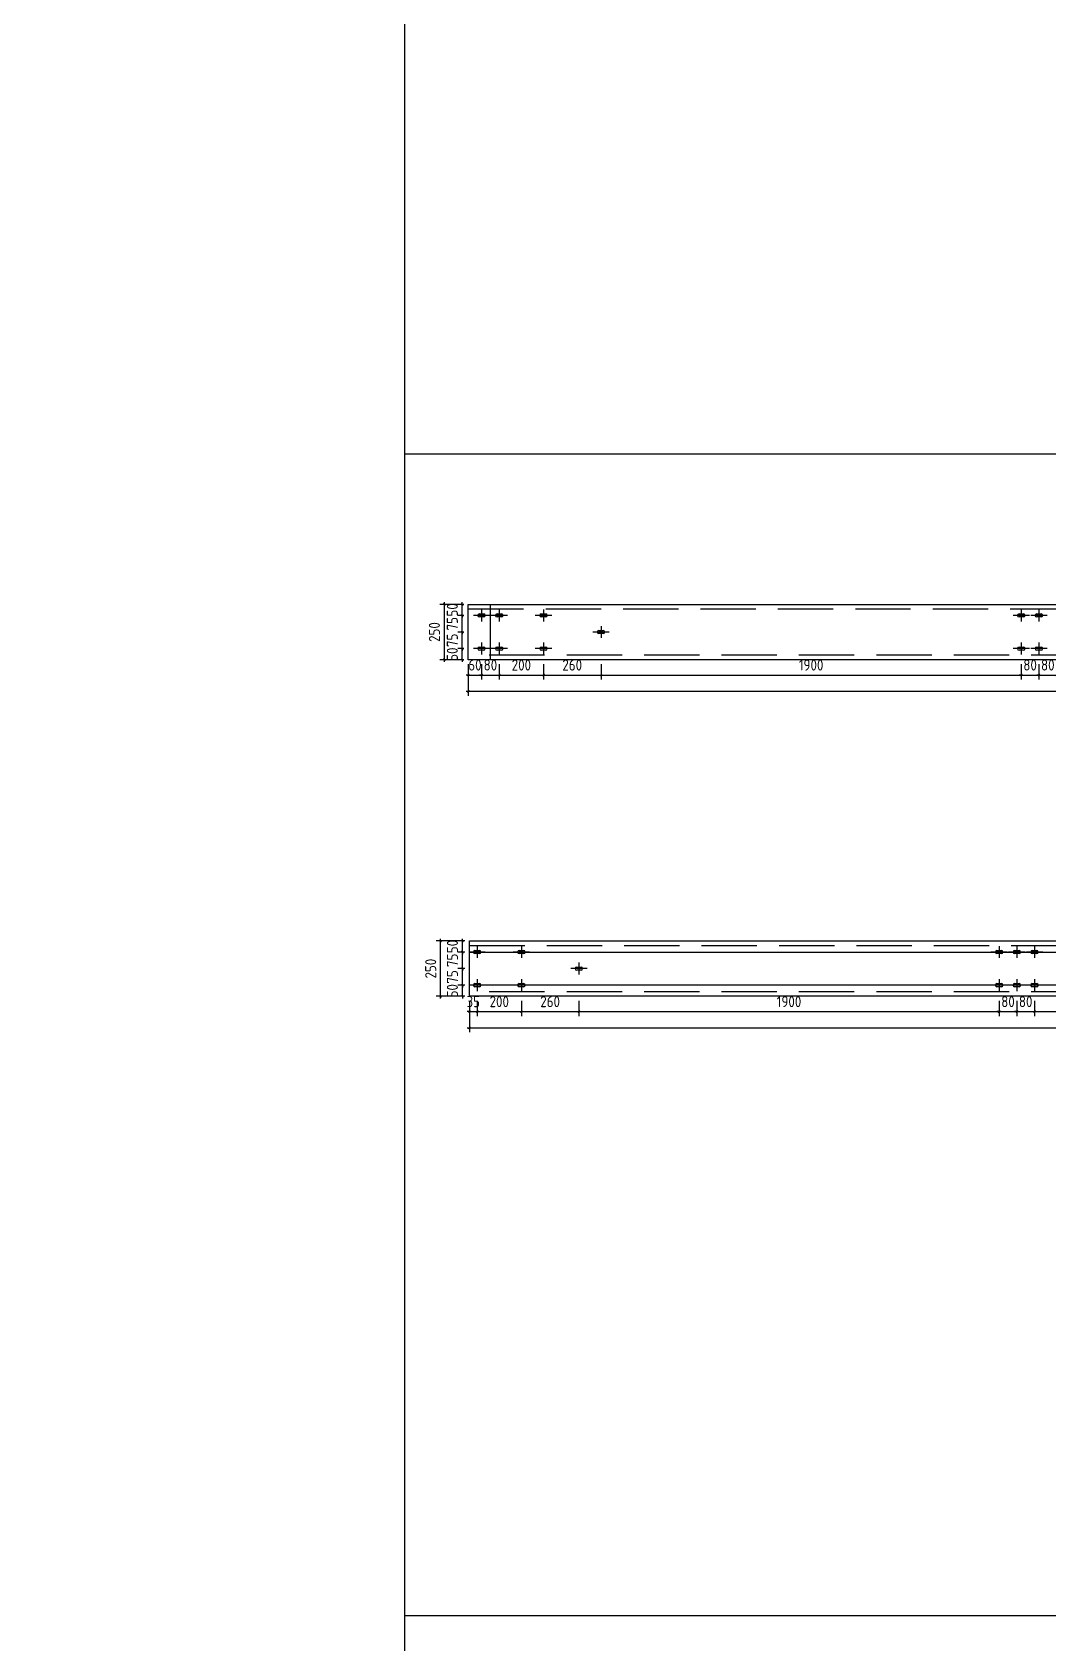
# Model space of a CAD drawing. Extents: x 102162 to 621267, y -39398 to 328893.
# Drawn here: x 374566 to 379157, y 91226 to 98508 of the extents above; entities that cross this region are included whole.
import ezdxf

# ---------------------------------------------------------------- set-up
doc = ezdxf.new("R2010")
doc.units = 0
doc.header["$LTSCALE"] = 1000
doc.header["$MEASUREMENT"] = 0
doc.linetypes.add('DASH', pattern=[0.35, 0.25, -0.1])
doc.styles.get("Standard").update_dxf_attribs({"font": 'gbenor.shx', "bigfont": 'gbcbig.shx'})
doc.dimstyles.get("Standard").update_dxf_attribs({"dimscale": 100, "dimtxt": 3.5, "dimasz": 1, "dimexe": 2.5, "dimexo": 3, "dimgap": 1.5, "dimtad": 1, "dimdec": 0, "dimzin": 0, "dimdsep": 46, "dimtxsty": 'Standard', "dimblk": 'ARCHTICK', "dimcen": 0.09, "dimadec": 0, "dimazin": 0, "dimtfac": 1, "dimtdec": 0, "dimtix": 1, "dimtmove": 2, "dimatfit": 3, "dimfxl": 1, "dimtolj": 1, "dimtzin": 0, "dimarcsym": 0})

# ---------------------------------------------------------------- blocks, each defined once
blk = doc.blocks.new('_ArchTick')
at = {"color": 0, "linetype": 'ByBlock', "const_width": 0.4}
blk.add_lwpolyline([(-0.5, -0.5), (0.5, 0.5)], dxfattribs=at)
blk = doc.blocks.new('*D9506')
at = {"color": 0, "lineweight": -2}
for p, q in [((376537.4, 95650.9), (376537.4, 95581.6)), ((376597.4, 95650.9), (376597.4, 95581.6)), ((376537.4, 95601.6), (376527.4, 95601.6)), ((376537.4, 95601.6), (376597.4, 95601.6)), ((376597.4, 95601.6), (376607.4, 95601.6))]:
    blk.add_line(p, q, dxfattribs=at)
at = {"layer": 'Defpoints', "color": 0}
for p in [(376537.4, 95670.9), (376597.4, 95670.9), (376597.4, 95601.6)]:
    blk.add_point(p, dxfattribs=at)
at = {"color": 0, "lineweight": -2, "xscale": 10, "yscale": 10, "zscale": 10}
blk.add_blockref('_ArchTick', (376537.4, 95601.6), dxfattribs=at)
at = {"color": 0, "lineweight": -2, "xscale": 10, "yscale": 10, "zscale": 10, "rotation": 180}
blk.add_blockref('_ArchTick', (376597.4, 95601.6), dxfattribs=at)
at = {"color": 0, "insert": (376567.4, 95646.6), "char_height": 50, "attachment_point": 5}
blk.add_mtext('\\A1;60', dxfattribs=at)
blk = doc.blocks.new('*D9369')
at = {"color": 0, "lineweight": -2}
for p, q in [((376597.4, 95650.9), (376597.4, 95581.6)), ((376677.4, 95650.9), (376677.4, 95581.6)), ((376597.4, 95601.6), (376587.4, 95601.6)), ((376597.4, 95601.6), (376677.4, 95601.6)), ((376677.4, 95601.6), (376687.4, 95601.6))]:
    blk.add_line(p, q, dxfattribs=at)
at = {"layer": 'Defpoints', "color": 0}
for p in [(376597.4, 95670.9), (376677.4, 95670.9), (376677.4, 95601.6)]:
    blk.add_point(p, dxfattribs=at)
at = {"color": 0, "lineweight": -2, "xscale": 10, "yscale": 10, "zscale": 10}
blk.add_blockref('_ArchTick', (376597.4, 95601.6), dxfattribs=at)
at = {"color": 0, "lineweight": -2, "xscale": 10, "yscale": 10, "zscale": 10, "rotation": 180}
blk.add_blockref('_ArchTick', (376677.4, 95601.6), dxfattribs=at)
at = {"color": 0, "insert": (376637.4, 95646.6), "char_height": 50, "attachment_point": 5}
blk.add_mtext('\\A1;80', dxfattribs=at)
blk = doc.blocks.new('*D9370')
at = {"color": 0, "lineweight": -2}
for p, q in [((376677.4, 95650.9), (376677.4, 95581.6)), ((376877.4, 95650.9), (376877.4, 95581.6)), ((376667.4, 95601.6), (376887.4, 95601.6))]:
    blk.add_line(p, q, dxfattribs=at)
at = {"layer": 'Defpoints', "color": 0}
for p in [(376677.4, 95670.9), (376877.4, 95670.9), (376877.4, 95601.6)]:
    blk.add_point(p, dxfattribs=at)
at = {"color": 0, "lineweight": -2, "xscale": 10, "yscale": 10, "zscale": 10, "rotation": 180}
blk.add_blockref('_ArchTick', (376677.4, 95601.6), dxfattribs=at)
at = {"color": 0, "lineweight": -2, "xscale": 10, "yscale": 10, "zscale": 10}
blk.add_blockref('_ArchTick', (376877.4, 95601.6), dxfattribs=at)
at = {"color": 0, "insert": (376777.4, 95646.6), "char_height": 50, "attachment_point": 5}
blk.add_mtext('\\A1;200', dxfattribs=at)
blk = doc.blocks.new('*D9371')
at = {"color": 0, "lineweight": -2}
for p, q in [((377137.4, 95650.9), (377137.4, 95581.6)), ((379037.4, 95650.9), (379037.4, 95581.6)), ((377127.4, 95601.6), (379047.4, 95601.6))]:
    blk.add_line(p, q, dxfattribs=at)
at = {"layer": 'Defpoints', "color": 0}
for p in [(377137.4, 95670.9), (379037.4, 95670.9), (379037.4, 95601.6)]:
    blk.add_point(p, dxfattribs=at)
at = {"color": 0, "lineweight": -2, "xscale": 10, "yscale": 10, "zscale": 10, "rotation": 180}
blk.add_blockref('_ArchTick', (377137.4, 95601.6), dxfattribs=at)
at = {"color": 0, "lineweight": -2, "xscale": 10, "yscale": 10, "zscale": 10}
blk.add_blockref('_ArchTick', (379037.4, 95601.6), dxfattribs=at)
at = {"color": 0, "insert": (378087.4, 95646.6), "char_height": 50, "attachment_point": 5}
blk.add_mtext('\\A1;1900', dxfattribs=at)
blk = doc.blocks.new('*D9372')
at = {"color": 0, "lineweight": -2}
for p, q in [((379037.4, 95650.9), (379037.4, 95581.6)), ((379117.4, 95650.9), (379117.4, 95581.6)), ((379037.4, 95601.6), (379027.4, 95601.6)), ((379037.4, 95601.6), (379117.4, 95601.6)), ((379117.4, 95601.6), (379127.4, 95601.6))]:
    blk.add_line(p, q, dxfattribs=at)
at = {"layer": 'Defpoints', "color": 0}
for p in [(379037.4, 95670.9), (379117.4, 95670.9), (379117.4, 95601.6)]:
    blk.add_point(p, dxfattribs=at)
at = {"color": 0, "lineweight": -2, "xscale": 10, "yscale": 10, "zscale": 10}
blk.add_blockref('_ArchTick', (379037.4, 95601.6), dxfattribs=at)
at = {"color": 0, "lineweight": -2, "xscale": 10, "yscale": 10, "zscale": 10, "rotation": 180}
blk.add_blockref('_ArchTick', (379117.4, 95601.6), dxfattribs=at)
at = {"color": 0, "insert": (379077.4, 95646.6), "char_height": 50, "attachment_point": 5}
blk.add_mtext('\\A1;80', dxfattribs=at)
blk = doc.blocks.new('*D9373')
at = {"color": 0, "lineweight": -2}
for p, q in [((379117.4, 95650.9), (379117.4, 95581.6)), ((379197.4, 95650.9), (379197.4, 95581.6)), ((379117.4, 95601.6), (379107.4, 95601.6)), ((379117.4, 95601.6), (379197.4, 95601.6)), ((379197.4, 95601.6), (379207.4, 95601.6))]:
    blk.add_line(p, q, dxfattribs=at)
at = {"layer": 'Defpoints', "color": 0}
for p in [(379117.4, 95670.9), (379197.4, 95670.9), (379197.4, 95601.6)]:
    blk.add_point(p, dxfattribs=at)
at = {"color": 0, "lineweight": -2, "xscale": 10, "yscale": 10, "zscale": 10}
blk.add_blockref('_ArchTick', (379117.4, 95601.6), dxfattribs=at)
at = {"color": 0, "lineweight": -2, "xscale": 10, "yscale": 10, "zscale": 10, "rotation": 180}
blk.add_blockref('_ArchTick', (379197.4, 95601.6), dxfattribs=at)
at = {"color": 0, "insert": (379157.4, 95646.6), "char_height": 50, "attachment_point": 5}
blk.add_mtext('\\A1;80', dxfattribs=at)
blk = doc.blocks.new('*D9379')
at = {"color": 0, "lineweight": -2}
for p, q in [((376517.4, 95720.9), (376490.2, 95720.9)), ((376510.2, 95720.9), (376510.2, 95730.9)), ((376510.2, 95670.9), (376510.2, 95720.9)), ((376517.4, 95670.9), (376490.2, 95670.9)), ((376510.2, 95670.9), (376510.2, 95660.9))]:
    blk.add_line(p, q, dxfattribs=at)
at = {"layer": 'Defpoints', "color": 0}
for p in [(376510.2, 95720.9), (376537.4, 95720.9), (376537.4, 95670.9)]:
    blk.add_point(p, dxfattribs=at)
at = {"color": 0, "lineweight": -2, "xscale": 10, "yscale": 10, "zscale": 10}
for p, rotation in [((376510.2, 95720.9), 270), ((376510.2, 95670.9), 90)]:
    blk.add_blockref('_ArchTick', p, dxfattribs=dict(at, rotation=rotation))
at = {"color": 0, "insert": (376465.2, 95695.9), "char_height": 50, "attachment_point": 5, "rotation": 90}
blk.add_mtext('\\A1;50', dxfattribs=at)
blk = doc.blocks.new('*D9508')
at = {"color": 0, "lineweight": -2}
for p, q in [((376517.4, 95795.9), (376490.2, 95795.9)), ((376510.2, 95795.9), (376510.2, 95805.9)), ((376510.2, 95720.9), (376510.2, 95795.9)), ((376517.4, 95720.9), (376490.2, 95720.9)), ((376510.2, 95720.9), (376510.2, 95710.9))]:
    blk.add_line(p, q, dxfattribs=at)
at = {"layer": 'Defpoints', "color": 0}
for p in [(376510.2, 95795.9), (376537.4, 95795.9), (376537.4, 95720.9)]:
    blk.add_point(p, dxfattribs=at)
at = {"color": 0, "lineweight": -2, "xscale": 10, "yscale": 10, "zscale": 10}
for p, rotation in [((376510.2, 95795.9), 270), ((376510.2, 95720.9), 90)]:
    blk.add_blockref('_ArchTick', p, dxfattribs=dict(at, rotation=rotation))
at = {"color": 0, "insert": (376465.2, 95758.4), "char_height": 50, "attachment_point": 5, "rotation": 90}
blk.add_mtext('\\A1;75', dxfattribs=at)
blk = doc.blocks.new('*D9509')
at = {"color": 0, "lineweight": -2}
for p, q in [((376517.4, 95870.9), (376490.2, 95870.9)), ((376510.2, 95870.9), (376510.2, 95880.9)), ((376510.2, 95795.9), (376510.2, 95870.9)), ((376517.4, 95795.9), (376490.2, 95795.9)), ((376510.2, 95795.9), (376510.2, 95785.9))]:
    blk.add_line(p, q, dxfattribs=at)
at = {"layer": 'Defpoints', "color": 0}
for p in [(376510.2, 95870.9), (376537.4, 95870.9), (376537.4, 95795.9)]:
    blk.add_point(p, dxfattribs=at)
at = {"color": 0, "lineweight": -2, "xscale": 10, "yscale": 10, "zscale": 10}
for p, rotation in [((376510.2, 95870.9), 270), ((376510.2, 95795.9), 90)]:
    blk.add_blockref('_ArchTick', p, dxfattribs=dict(at, rotation=rotation))
at = {"color": 0, "insert": (376465.2, 95833.4), "char_height": 50, "attachment_point": 5, "rotation": 90}
blk.add_mtext('\\A1;75', dxfattribs=at)
blk = doc.blocks.new('*D9510')
at = {"color": 0, "lineweight": -2}
for p, q in [((376517.4, 95920.9), (376490.2, 95920.9)), ((376510.2, 95920.9), (376510.2, 95930.9)), ((376510.2, 95870.9), (376510.2, 95920.9)), ((376517.4, 95870.9), (376490.2, 95870.9)), ((376510.2, 95870.9), (376510.2, 95860.9))]:
    blk.add_line(p, q, dxfattribs=at)
at = {"layer": 'Defpoints', "color": 0}
for p in [(376510.2, 95920.9), (376537.4, 95920.9), (376537.4, 95870.9)]:
    blk.add_point(p, dxfattribs=at)
at = {"color": 0, "lineweight": -2, "xscale": 10, "yscale": 10, "zscale": 10}
for p, rotation in [((376510.2, 95920.9), 270), ((376510.2, 95870.9), 90)]:
    blk.add_blockref('_ArchTick', p, dxfattribs=dict(at, rotation=rotation))
at = {"color": 0, "insert": (376465.2, 95895.9), "char_height": 50, "attachment_point": 5, "rotation": 90}
blk.add_mtext('\\A1;50', dxfattribs=at)
blk = doc.blocks.new('*D9511')
at = {"color": 0, "lineweight": -2}
for p, q in [((376517.4, 95920.9), (376409.2, 95920.9)), ((376429.2, 95660.9), (376429.2, 95930.9)), ((376517.4, 95670.9), (376409.2, 95670.9))]:
    blk.add_line(p, q, dxfattribs=at)
at = {"layer": 'Defpoints', "color": 0}
for p in [(376429.2, 95920.9), (376537.4, 95920.9), (376537.4, 95670.9)]:
    blk.add_point(p, dxfattribs=at)
at = {"color": 0, "lineweight": -2, "xscale": 10, "yscale": 10, "zscale": 10}
for p, rotation in [((376429.2, 95920.9), 90), ((376429.2, 95670.9), 270)]:
    blk.add_blockref('_ArchTick', p, dxfattribs=dict(at, rotation=rotation))
at = {"color": 0, "insert": (376384.2, 95795.9), "char_height": 50, "attachment_point": 5, "rotation": 90}
blk.add_mtext('\\A1;250', dxfattribs=at)
blk = doc.blocks.new('*D9512')
at = {"color": 0, "lineweight": -2}
for p, q in [((376537.4, 95650.9), (376537.4, 95508.1)), ((383532.4, 95650.9), (383532.4, 95508.1)), ((376527.4, 95528.1), (383542.4, 95528.1))]:
    blk.add_line(p, q, dxfattribs=at)
at = {"layer": 'Defpoints', "color": 0}
for p in [(376537.4, 95670.9), (383532.4, 95670.9), (383532.4, 95528.1)]:
    blk.add_point(p, dxfattribs=at)
at = {"color": 0, "lineweight": -2, "xscale": 10, "yscale": 10, "zscale": 10, "rotation": 180}
blk.add_blockref('_ArchTick', (376537.4, 95528.1), dxfattribs=at)
at = {"color": 0, "lineweight": -2, "xscale": 10, "yscale": 10, "zscale": 10}
blk.add_blockref('_ArchTick', (383532.4, 95528.1), dxfattribs=at)
at = {"color": 0, "insert": (380034.9, 95573.1), "char_height": 50, "attachment_point": 5}
blk.add_mtext('\\A1;6995', dxfattribs=at)
blk = doc.blocks.new('*D9380')
at = {"color": 0, "lineweight": -2}
for p, q in [((376877.4, 95650.9), (376877.4, 95581.6)), ((377137.4, 95650.9), (377137.4, 95581.6)), ((376867.4, 95601.6), (377147.4, 95601.6))]:
    blk.add_line(p, q, dxfattribs=at)
at = {"layer": 'Defpoints', "color": 0}
for p in [(376877.4, 95670.9), (377137.4, 95670.9), (377137.4, 95601.6)]:
    blk.add_point(p, dxfattribs=at)
at = {"color": 0, "lineweight": -2, "xscale": 10, "yscale": 10, "zscale": 10, "rotation": 180}
blk.add_blockref('_ArchTick', (376877.4, 95601.6), dxfattribs=at)
at = {"color": 0, "lineweight": -2, "xscale": 10, "yscale": 10, "zscale": 10}
blk.add_blockref('_ArchTick', (377137.4, 95601.6), dxfattribs=at)
at = {"color": 0, "insert": (377007.4, 95646.6), "char_height": 50, "attachment_point": 5}
blk.add_mtext('\\A1;260', dxfattribs=at)
blk = doc.blocks.new('*D9382')
at = {"color": 0, "lineweight": -2}
for p, q in [((376567.4, 94079.9), (376787.4, 94079.9)), ((376577.4, 94129.2), (376577.4, 94059.9)), ((376777.4, 94129.2), (376777.4, 94059.9))]:
    blk.add_line(p, q, dxfattribs=at)
at = {"layer": 'Defpoints', "color": 0}
for p in [(376577.4, 94149.2), (376777.4, 94149.2), (376777.4, 94079.9)]:
    blk.add_point(p, dxfattribs=at)
at = {"color": 0, "lineweight": -2, "xscale": 10, "yscale": 10, "zscale": 10, "rotation": 180}
blk.add_blockref('_ArchTick', (376577.4, 94079.9), dxfattribs=at)
at = {"color": 0, "lineweight": -2, "xscale": 10, "yscale": 10, "zscale": 10}
blk.add_blockref('_ArchTick', (376777.4, 94079.9), dxfattribs=at)
at = {"color": 0, "insert": (376677.4, 94124.9), "char_height": 50, "attachment_point": 5}
blk.add_mtext('\\A1;200', dxfattribs=at)
blk = doc.blocks.new('*D9383')
at = {"color": 0, "lineweight": -2}
for p, q in [((377027.4, 94079.9), (378947.4, 94079.9)), ((377037.4, 94129.2), (377037.4, 94059.9)), ((378937.4, 94129.2), (378937.4, 94059.9))]:
    blk.add_line(p, q, dxfattribs=at)
at = {"layer": 'Defpoints', "color": 0}
for p in [(377037.4, 94149.2), (378937.4, 94149.2), (378937.4, 94079.9)]:
    blk.add_point(p, dxfattribs=at)
at = {"color": 0, "lineweight": -2, "xscale": 10, "yscale": 10, "zscale": 10, "rotation": 180}
blk.add_blockref('_ArchTick', (377037.4, 94079.9), dxfattribs=at)
at = {"color": 0, "lineweight": -2, "xscale": 10, "yscale": 10, "zscale": 10}
blk.add_blockref('_ArchTick', (378937.4, 94079.9), dxfattribs=at)
at = {"color": 0, "insert": (377987.4, 94124.9), "char_height": 50, "attachment_point": 5}
blk.add_mtext('\\A1;1900', dxfattribs=at)
blk = doc.blocks.new('*D9384')
at = {"color": 0, "lineweight": -2}
for p, q in [((378937.4, 94079.9), (378927.4, 94079.9)), ((378937.4, 94129.2), (378937.4, 94059.9)), ((378937.4, 94079.9), (379017.4, 94079.9)), ((379017.4, 94129.2), (379017.4, 94059.9)), ((379017.4, 94079.9), (379027.4, 94079.9))]:
    blk.add_line(p, q, dxfattribs=at)
at = {"layer": 'Defpoints', "color": 0}
for p in [(378937.4, 94149.2), (379017.4, 94149.2), (379017.4, 94079.9)]:
    blk.add_point(p, dxfattribs=at)
at = {"color": 0, "lineweight": -2, "xscale": 10, "yscale": 10, "zscale": 10}
blk.add_blockref('_ArchTick', (378937.4, 94079.9), dxfattribs=at)
at = {"color": 0, "lineweight": -2, "xscale": 10, "yscale": 10, "zscale": 10, "rotation": 180}
blk.add_blockref('_ArchTick', (379017.4, 94079.9), dxfattribs=at)
at = {"color": 0, "insert": (378977.4, 94124.9), "char_height": 50, "attachment_point": 5}
blk.add_mtext('\\A1;80', dxfattribs=at)
blk = doc.blocks.new('*D9385')
at = {"color": 0, "lineweight": -2}
for p, q in [((379017.4, 94079.9), (379007.4, 94079.9)), ((379017.4, 94129.2), (379017.4, 94059.9)), ((379017.4, 94079.9), (379097.4, 94079.9)), ((379097.4, 94129.2), (379097.4, 94059.9)), ((379097.4, 94079.9), (379107.4, 94079.9))]:
    blk.add_line(p, q, dxfattribs=at)
at = {"layer": 'Defpoints', "color": 0}
for p in [(379017.4, 94149.2), (379097.4, 94149.2), (379097.4, 94079.9)]:
    blk.add_point(p, dxfattribs=at)
at = {"color": 0, "lineweight": -2, "xscale": 10, "yscale": 10, "zscale": 10}
blk.add_blockref('_ArchTick', (379017.4, 94079.9), dxfattribs=at)
at = {"color": 0, "lineweight": -2, "xscale": 10, "yscale": 10, "zscale": 10, "rotation": 180}
blk.add_blockref('_ArchTick', (379097.4, 94079.9), dxfattribs=at)
at = {"color": 0, "insert": (379057.4, 94124.9), "char_height": 50, "attachment_point": 5}
blk.add_mtext('\\A1;80', dxfattribs=at)
blk = doc.blocks.new('*D9386')
at = {"color": 0, "lineweight": -2}
for p, q in [((379087.4, 94079.9), (380987.4, 94079.9)), ((379097.4, 94129.2), (379097.4, 94059.9)), ((380977.4, 94129.2), (380977.4, 94059.9))]:
    blk.add_line(p, q, dxfattribs=at)
at = {"layer": 'Defpoints', "color": 0}
for p in [(379097.4, 94149.2), (380977.4, 94149.2), (380977.4, 94079.9)]:
    blk.add_point(p, dxfattribs=at)
at = {"color": 0, "lineweight": -2, "xscale": 10, "yscale": 10, "zscale": 10, "rotation": 180}
blk.add_blockref('_ArchTick', (379097.4, 94079.9), dxfattribs=at)
at = {"color": 0, "lineweight": -2, "xscale": 10, "yscale": 10, "zscale": 10}
blk.add_blockref('_ArchTick', (380977.4, 94079.9), dxfattribs=at)
at = {"color": 0, "insert": (380037.4, 94124.9), "char_height": 50, "attachment_point": 5}
blk.add_mtext('\\A1;1880', dxfattribs=at)
blk = doc.blocks.new('*D9514')
at = {"color": 0, "lineweight": -2}
for p, q in [((376542.4, 94129.2), (376542.4, 93986.3)), ((383532.4, 94129.2), (383532.4, 93986.3)), ((376532.4, 94006.3), (383542.4, 94006.3))]:
    blk.add_line(p, q, dxfattribs=at)
at = {"layer": 'Defpoints', "color": 0}
for p in [(376542.4, 94149.2), (383532.4, 94149.2), (383532.4, 94006.3)]:
    blk.add_point(p, dxfattribs=at)
at = {"color": 0, "lineweight": -2, "xscale": 10, "yscale": 10, "zscale": 10, "rotation": 180}
blk.add_blockref('_ArchTick', (376542.4, 94006.3), dxfattribs=at)
at = {"color": 0, "lineweight": -2, "xscale": 10, "yscale": 10, "zscale": 10}
blk.add_blockref('_ArchTick', (383532.4, 94006.3), dxfattribs=at)
at = {"color": 0, "insert": (380037.4, 94051.3), "char_height": 50, "attachment_point": 5}
blk.add_mtext('\\A1;6990', dxfattribs=at)
blk = doc.blocks.new('*D9391')
at = {"color": 0, "lineweight": -2}
for p, q in [((376767.4, 94079.9), (377047.4, 94079.9)), ((376777.4, 94129.2), (376777.4, 94059.9)), ((377037.4, 94129.2), (377037.4, 94059.9))]:
    blk.add_line(p, q, dxfattribs=at)
at = {"layer": 'Defpoints', "color": 0}
for p in [(376777.4, 94149.2), (377037.4, 94149.2), (377037.4, 94079.9)]:
    blk.add_point(p, dxfattribs=at)
at = {"color": 0, "lineweight": -2, "xscale": 10, "yscale": 10, "zscale": 10, "rotation": 180}
blk.add_blockref('_ArchTick', (376777.4, 94079.9), dxfattribs=at)
at = {"color": 0, "lineweight": -2, "xscale": 10, "yscale": 10, "zscale": 10}
blk.add_blockref('_ArchTick', (377037.4, 94079.9), dxfattribs=at)
at = {"color": 0, "insert": (376907.4, 94124.9), "char_height": 50, "attachment_point": 5}
blk.add_mtext('\\A1;260', dxfattribs=at)
blk = doc.blocks.new('*D9393')
at = {"color": 0, "lineweight": -2}
for p, q in [((376542.4, 94079.9), (376532.4, 94079.9)), ((376542.4, 94129.2), (376542.4, 94059.9)), ((376542.4, 94079.9), (376577.4, 94079.9)), ((376577.4, 94129.2), (376577.4, 94059.9)), ((376577.4, 94079.9), (376587.4, 94079.9))]:
    blk.add_line(p, q, dxfattribs=at)
at = {"layer": 'Defpoints', "color": 0}
for p in [(376542.4, 94149.2), (376577.4, 94149.2), (376577.4, 94079.9)]:
    blk.add_point(p, dxfattribs=at)
at = {"color": 0, "lineweight": -2, "xscale": 10, "yscale": 10, "zscale": 10}
blk.add_blockref('_ArchTick', (376542.4, 94079.9), dxfattribs=at)
at = {"color": 0, "lineweight": -2, "xscale": 10, "yscale": 10, "zscale": 10, "rotation": 180}
blk.add_blockref('_ArchTick', (376577.4, 94079.9), dxfattribs=at)
at = {"color": 0, "insert": (376559.9, 94124.9), "char_height": 50, "attachment_point": 5}
blk.add_mtext('\\A1;35', dxfattribs=at)
blk = doc.blocks.new('*D9515')
at = {"color": 0, "lineweight": -2}
for p, q in [((376522.4, 94199.2), (376490.6, 94199.2)), ((376522.4, 94149.2), (376490.6, 94149.2)), ((376510.6, 94199.2), (376510.6, 94209.2)), ((376510.6, 94149.2), (376510.6, 94199.2)), ((376510.6, 94149.2), (376510.6, 94139.2))]:
    blk.add_line(p, q, dxfattribs=at)
at = {"layer": 'Defpoints', "color": 0}
for p in [(376510.6, 94199.2), (376542.4, 94199.2), (376542.4, 94149.2)]:
    blk.add_point(p, dxfattribs=at)
at = {"color": 0, "lineweight": -2, "xscale": 10, "yscale": 10, "zscale": 10}
for p, rotation in [((376510.6, 94199.2), 270), ((376510.6, 94149.2), 90)]:
    blk.add_blockref('_ArchTick', p, dxfattribs=dict(at, rotation=rotation))
at = {"color": 0, "insert": (376465.6, 94174.2), "char_height": 50, "attachment_point": 5, "rotation": 90}
blk.add_mtext('\\A1;50', dxfattribs=at)
blk = doc.blocks.new('*D9516')
at = {"color": 0, "lineweight": -2}
for p, q in [((376522.4, 94274.2), (376490.6, 94274.2)), ((376510.6, 94274.2), (376510.6, 94284.2)), ((376510.6, 94199.2), (376510.6, 94274.2)), ((376522.4, 94199.2), (376490.6, 94199.2)), ((376510.6, 94199.2), (376510.6, 94189.2))]:
    blk.add_line(p, q, dxfattribs=at)
at = {"layer": 'Defpoints', "color": 0}
for p in [(376510.6, 94274.2), (376542.4, 94274.2), (376542.4, 94199.2)]:
    blk.add_point(p, dxfattribs=at)
at = {"color": 0, "lineweight": -2, "xscale": 10, "yscale": 10, "zscale": 10}
for p, rotation in [((376510.6, 94274.2), 270), ((376510.6, 94199.2), 90)]:
    blk.add_blockref('_ArchTick', p, dxfattribs=dict(at, rotation=rotation))
at = {"color": 0, "insert": (376465.6, 94236.7), "char_height": 50, "attachment_point": 5, "rotation": 90}
blk.add_mtext('\\A1;75', dxfattribs=at)
blk = doc.blocks.new('*D9517')
at = {"color": 0, "lineweight": -2}
for p, q in [((376522.4, 94349.2), (376490.6, 94349.2)), ((376510.6, 94349.2), (376510.6, 94359.2)), ((376510.6, 94274.2), (376510.6, 94349.2)), ((376522.4, 94274.2), (376490.6, 94274.2)), ((376510.6, 94274.2), (376510.6, 94264.2))]:
    blk.add_line(p, q, dxfattribs=at)
at = {"layer": 'Defpoints', "color": 0}
for p in [(376510.6, 94349.2), (376542.4, 94349.2), (376542.4, 94274.2)]:
    blk.add_point(p, dxfattribs=at)
at = {"color": 0, "lineweight": -2, "xscale": 10, "yscale": 10, "zscale": 10}
for p, rotation in [((376510.6, 94349.2), 270), ((376510.6, 94274.2), 90)]:
    blk.add_blockref('_ArchTick', p, dxfattribs=dict(at, rotation=rotation))
at = {"color": 0, "insert": (376465.6, 94311.7), "char_height": 50, "attachment_point": 5, "rotation": 90}
blk.add_mtext('\\A1;75', dxfattribs=at)
blk = doc.blocks.new('*D9518')
at = {"color": 0, "lineweight": -2}
for p, q in [((376522.4, 94399.2), (376490.6, 94399.2)), ((376510.6, 94399.2), (376510.6, 94409.2)), ((376510.6, 94349.2), (376510.6, 94399.2)), ((376522.4, 94349.2), (376490.6, 94349.2)), ((376510.6, 94349.2), (376510.6, 94339.2))]:
    blk.add_line(p, q, dxfattribs=at)
at = {"layer": 'Defpoints', "color": 0}
for p in [(376510.6, 94399.2), (376542.4, 94399.2), (376542.4, 94349.2)]:
    blk.add_point(p, dxfattribs=at)
at = {"color": 0, "lineweight": -2, "xscale": 10, "yscale": 10, "zscale": 10}
for p, rotation in [((376510.6, 94399.2), 270), ((376510.6, 94349.2), 90)]:
    blk.add_blockref('_ArchTick', p, dxfattribs=dict(at, rotation=rotation))
at = {"color": 0, "insert": (376465.6, 94374.2), "char_height": 50, "attachment_point": 5, "rotation": 90}
blk.add_mtext('\\A1;50', dxfattribs=at)
blk = doc.blocks.new('*D9519')
at = {"color": 0, "lineweight": -2}
for p, q in [((376522.4, 94399.2), (376392.3, 94399.2)), ((376412.3, 94139.2), (376412.3, 94409.2)), ((376522.4, 94149.2), (376392.3, 94149.2))]:
    blk.add_line(p, q, dxfattribs=at)
at = {"layer": 'Defpoints', "color": 0}
for p in [(376412.3, 94399.2), (376542.4, 94399.2), (376542.4, 94149.2)]:
    blk.add_point(p, dxfattribs=at)
at = {"color": 0, "lineweight": -2, "xscale": 10, "yscale": 10, "zscale": 10}
for p, rotation in [((376412.3, 94399.2), 90), ((376412.3, 94149.2), 270)]:
    blk.add_blockref('_ArchTick', p, dxfattribs=dict(at, rotation=rotation))
at = {"color": 0, "insert": (376367.3, 94274.2), "char_height": 50, "attachment_point": 5, "rotation": 90}
blk.add_mtext('\\A1;250', dxfattribs=at)

msp = doc.modelspace()

# ---------------------------------------------------------------- linework, layer by layer
for p, q in [((376537.4, 95920.9), (383532.4, 95920.9)), ((376537.4, 95670.9), (376537.4, 95920.9)), ((376597.4, 95897.9), (376597.4, 95843.9)), ((376677.4, 95897.9), (376677.4, 95843.9)), ((376877.4, 95897.9), (376877.4, 95843.9)), ((379037.4, 95897.9), (379037.4, 95843.9)), ((379117.4, 95897.9), (379117.4, 95843.9)), ((376634.4, 95870.9), (376560.4, 95870.9)), ((376587.4, 95877.9), (376607.4, 95877.9)), ((376607.4, 95863.9), (376587.4, 95863.9)), ((376597.4, 95870.9), (376597.4, 95877.9)), ((376714.4, 95870.9), (376640.4, 95870.9)), ((376667.4, 95877.9), (376687.4, 95877.9)), ((376677.4, 95870.9), (376667.4, 95870.9)), ((376687.4, 95863.9), (376667.4, 95863.9)), ((376914.4, 95870.9), (376840.4, 95870.9)), ((376867.4, 95877.9), (376887.4, 95877.9)), ((376877.4, 95870.9), (376867.4, 95870.9)), ((376887.4, 95863.9), (376867.4, 95863.9)), ((377137.4, 95822.9), (377137.4, 95768.9)), ((379074.4, 95870.9), (379000.4, 95870.9)), ((379027.4, 95877.9), (379047.4, 95877.9)), ((379037.4, 95870.9), (379027.4, 95870.9)), ((379047.4, 95863.9), (379027.4, 95863.9)), ((379154.4, 95870.9), (379080.4, 95870.9)), ((379107.4, 95877.9), (379127.4, 95877.9)), ((379117.4, 95870.9), (379107.4, 95870.9)), ((379127.4, 95863.9), (379107.4, 95863.9)), ((376597.4, 95747.9), (376597.4, 95693.9)), ((376677.4, 95747.9), (376677.4, 95693.9)), ((376877.4, 95747.9), (376877.4, 95693.9)), ((377174.4, 95795.9), (377100.4, 95795.9)), ((377127.4, 95802.9), (377147.4, 95802.9)), ((377137.4, 95795.9), (377127.4, 95795.9)), ((377147.4, 95788.9), (377127.4, 95788.9)), ((379037.4, 95747.9), (379037.4, 95693.9)), ((379117.4, 95747.9), (379117.4, 95693.9)), ((376634.4, 95720.9), (376560.4, 95720.9)), ((376587.4, 95727.9), (376607.4, 95727.9)), ((376597.4, 95720.9), (376587.4, 95720.9)), ((376607.4, 95713.9), (376587.4, 95713.9)), ((376714.4, 95720.9), (376640.4, 95720.9)), ((376667.4, 95727.9), (376687.4, 95727.9)), ((376677.4, 95720.9), (376667.4, 95720.9)), ((376687.4, 95713.9), (376667.4, 95713.9)), ((376914.4, 95720.9), (376840.4, 95720.9)), ((376867.4, 95727.9), (376887.4, 95727.9)), ((376877.4, 95720.9), (376867.4, 95720.9)), ((376887.4, 95713.9), (376867.4, 95713.9)), ((379074.4, 95720.9), (379000.4, 95720.9)), ((379027.4, 95727.9), (379047.4, 95727.9)), ((379037.4, 95720.9), (379027.4, 95720.9)), ((379047.4, 95713.9), (379027.4, 95713.9)), ((379154.4, 95720.9), (379080.4, 95720.9)), ((379107.4, 95727.9), (379127.4, 95727.9)), ((379117.4, 95720.9), (379107.4, 95720.9)), ((379127.4, 95713.9), (379107.4, 95713.9)), ((383532.4, 95670.9), (376537.4, 95670.9)), ((376542.4, 94399.2), (383532.4, 94399.2)), ((376542.4, 94149.2), (376542.4, 94399.2)), ((376577.4, 94376.2), (376577.4, 94322.2)), ((376777.4, 94376.2), (376777.4, 94322.2)), ((378937.4, 94376.2), (378937.4, 94322.2)), ((379017.4, 94376.2), (379017.4, 94322.2)), ((379097.4, 94376.2), (379097.4, 94322.2)), ((376614.4, 94349.2), (376540.4, 94349.2)), ((376542.4, 94349.2), (383532.4, 94349.2)), ((376567.4, 94356.2), (376587.4, 94356.2)), ((376577.4, 94349.2), (376567.4, 94349.2)), ((376587.4, 94342.2), (376567.4, 94342.2)), ((376814.4, 94349.2), (376740.4, 94349.2)), ((376767.4, 94356.2), (376787.4, 94356.2)), ((376777.4, 94349.2), (376767.4, 94349.2)), ((376787.4, 94342.2), (376767.4, 94342.2)), ((377037.4, 94301.2), (377037.4, 94247.2)), ((378974.4, 94349.2), (378900.4, 94349.2)), ((378927.4, 94356.2), (378947.4, 94356.2)), ((378937.4, 94349.2), (378927.4, 94349.2)), ((378947.4, 94342.2), (378927.4, 94342.2)), ((379054.4, 94349.2), (378980.4, 94349.2)), ((379007.4, 94356.2), (379027.4, 94356.2)), ((379017.4, 94349.2), (379007.4, 94349.2)), ((379027.4, 94342.2), (379007.4, 94342.2)), ((379134.4, 94349.2), (379060.4, 94349.2)), ((379087.4, 94356.2), (379107.4, 94356.2)), ((379097.4, 94349.2), (379087.4, 94349.2)), ((379107.4, 94342.2), (379087.4, 94342.2)), ((376577.4, 94226.2), (376577.4, 94172.2)), ((376777.4, 94226.2), (376777.4, 94172.2)), ((377074.4, 94274.2), (377000.4, 94274.2)), ((377027.4, 94281.2), (377047.4, 94281.2)), ((377037.4, 94274.2), (377027.4, 94274.2)), ((377047.4, 94267.2), (377027.4, 94267.2)), ((378937.4, 94226.2), (378937.4, 94172.2)), ((379017.4, 94226.2), (379017.4, 94172.2)), ((379097.4, 94226.2), (379097.4, 94172.2)), ((376614.4, 94199.2), (376540.4, 94199.2)), ((383532.4, 94199.2), (376542.4, 94199.2)), ((383532.4, 94149.2), (376542.4, 94149.2)), ((376567.4, 94206.2), (376587.4, 94206.2)), ((376577.4, 94199.2), (376567.4, 94199.2)), ((376587.4, 94192.2), (376567.4, 94192.2)), ((376814.4, 94199.2), (376740.4, 94199.2)), ((376767.4, 94206.2), (376787.4, 94206.2)), ((376777.4, 94199.2), (376767.4, 94199.2)), ((376787.4, 94192.2), (376767.4, 94192.2)), ((378974.4, 94199.2), (378900.4, 94199.2)), ((378927.4, 94206.2), (378947.4, 94206.2)), ((378937.4, 94199.2), (378927.4, 94199.2)), ((378947.4, 94192.2), (378927.4, 94192.2)), ((379054.4, 94199.2), (378980.4, 94199.2)), ((379007.4, 94206.2), (379027.4, 94206.2)), ((379017.4, 94199.2), (379007.4, 94199.2)), ((379027.4, 94192.2), (379007.4, 94192.2)), ((379134.4, 94199.2), (379060.4, 94199.2)), ((379087.4, 94206.2), (379107.4, 94206.2)), ((379097.4, 94199.2), (379087.4, 94199.2)), ((379107.4, 94192.2), (379087.4, 94192.2))]:
    msp.add_line(p, q)
at = {"linetype": 'DASH'}
for p, q in [((376537.4, 95900.9), (383532.4, 95900.9)), ((383532.4, 95690.9), (376537.4, 95690.9)), ((376542.4, 94379.2), (383532.4, 94379.2)), ((383532.4, 94169.2), (376542.4, 94169.2))]:
    msp.add_line(p, q, dxfattribs=at)
at = {"color": 1}
msp.add_line((376637.4, 95670.9), (376637.4, 95920.9), dxfattribs=at)
for points in [[(369461.7, 107601.7), (376248.4, 107601.7), (376248.4, 86171.9), (369461.7, 86171.9)], [(383673.4, 96599.7), (376248.4, 96599.7), (376248.4, 91349.7), (383673.4, 91349.7)]]:
    msp.add_lwpolyline(points, close=True)
for centre, start, end in [((376587.4, 95870.9), 90, 270), ((376607.4, 95870.9), 270, 90), ((376667.4, 95870.9), 90, 270), ((376687.4, 95870.9), 270, 90), ((376867.4, 95870.9), 90, 270), ((376887.4, 95870.9), 270, 90), ((379027.4, 95870.9), 90, 270), ((379047.4, 95870.9), 270, 90), ((379107.4, 95870.9), 90, 270), ((379127.4, 95870.9), 270, 90), ((377127.4, 95795.9), 90, 270), ((377147.4, 95795.9), 270, 90), ((376587.4, 95720.9), 90, 270), ((376607.4, 95720.9), 270, 90), ((376667.4, 95720.9), 90, 270), ((376687.4, 95720.9), 270, 90), ((376867.4, 95720.9), 90, 270), ((376887.4, 95720.9), 270, 90), ((379027.4, 95720.9), 90, 270), ((379047.4, 95720.9), 270, 90), ((379107.4, 95720.9), 90, 270), ((379127.4, 95720.9), 270, 90), ((376567.4, 94349.2), 90, 270), ((376587.4, 94349.2), 270, 90), ((376767.4, 94349.2), 90, 270), ((376787.4, 94349.2), 270, 90), ((378927.4, 94349.2), 90, 270), ((378947.4, 94349.2), 270, 90), ((379007.4, 94349.2), 90, 270), ((379027.4, 94349.2), 270, 90), ((379087.4, 94349.2), 90, 270), ((379107.4, 94349.2), 270, 90), ((377027.4, 94274.2), 90, 270), ((377047.4, 94274.2), 270, 90), ((376567.4, 94199.2), 90, 270), ((376587.4, 94199.2), 270, 90), ((376767.4, 94199.2), 90, 270), ((376787.4, 94199.2), 270, 90), ((378927.4, 94199.2), 90, 270), ((378947.4, 94199.2), 270, 90), ((379007.4, 94199.2), 90, 270), ((379027.4, 94199.2), 270, 90), ((379087.4, 94199.2), 90, 270), ((379107.4, 94199.2), 270, 90)]:
    msp.add_arc(centre, 7, start, end)

# ---------------------------------------------------------------- dimensions: what is measured, and where the dimension line sits
at = {"color": 4}
for p1, p2, distance, picture, middle in [((376537.4, 95670.9), (376537.4, 95920.9), 108.2, '*D9511', (376384.2, 95795.9)), ((376537.4, 95670.9), (383532.4, 95670.9), -142.9, '*D9512', (380034.9, 95573.1)), ((376542.4, 94149.2), (376542.4, 94399.2), 130.1, '*D9519', (376367.3, 94274.2)), ((376542.4, 94149.2), (383532.4, 94149.2), -142.9, '*D9514', (380037.4, 94051.3))]:
    dim = msp.add_aligned_dim(p1=p1, p2=p2, distance=distance, dimstyle='Standard', override={"dimtxt": 0.5, "dimasz": 0.1, "dimexe": 0.2, "dimexo": 0.2, "dimgap": 0.2, "dimdle": 0.1}, dxfattribs=at)
    dim.commit()
    dim.dimension.update_dxf_attribs({"geometry": picture, "text_midpoint": middle})
for base, p1, p2, picture, middle in [((376510.2, 95920.9), (376537.4, 95870.9), (376537.4, 95920.9), '*D9510', (376465.2, 95895.9)), ((376510.2, 95870.9), (376537.4, 95795.9), (376537.4, 95870.9), '*D9509', (376465.2, 95833.4)), ((376510.2, 95795.9), (376537.4, 95720.9), (376537.4, 95795.9), '*D9508', (376465.2, 95758.4)), ((376510.2, 95720.9), (376537.4, 95670.9), (376537.4, 95720.9), '*D9379', (376465.2, 95695.9)), ((376510.6, 94399.2), (376542.4, 94349.2), (376542.4, 94399.2), '*D9518', (376465.6, 94374.2)), ((376510.6, 94349.2), (376542.4, 94274.2), (376542.4, 94349.2), '*D9517', (376465.6, 94311.7)), ((376510.6, 94274.2), (376542.4, 94199.2), (376542.4, 94274.2), '*D9516', (376465.6, 94236.7)), ((376510.6, 94199.2), (376542.4, 94149.2), (376542.4, 94199.2), '*D9515', (376465.6, 94174.2))]:
    dim = msp.add_linear_dim(base=base, p1=p1, p2=p2, angle=90, dimstyle='Standard', override={"dimtxt": 0.5, "dimasz": 0.1, "dimexe": 0.2, "dimexo": 0.2, "dimgap": 0.2, "dimdle": 0.1}, dxfattribs=at)
    dim.commit()
    dim.dimension.update_dxf_attribs({"geometry": picture, "text_midpoint": middle})
for base, p1, p2, picture, middle in [((376597.4, 95601.6), (376537.4, 95670.9), (376597.4, 95670.9), '*D9506', (376567.4, 95646.6)), ((376677.4, 95601.6), (376597.4, 95670.9), (376677.4, 95670.9), '*D9369', (376637.4, 95646.6)), ((376877.4, 95601.6), (376677.4, 95670.9), (376877.4, 95670.9), '*D9370', (376777.4, 95646.6)), ((377137.4, 95601.6), (376877.4, 95670.9), (377137.4, 95670.9), '*D9380', (377007.4, 95646.6)), ((379037.4, 95601.6), (377137.4, 95670.9), (379037.4, 95670.9), '*D9371', (378087.4, 95646.6)), ((379117.4, 95601.6), (379037.4, 95670.9), (379117.4, 95670.9), '*D9372', (379077.4, 95646.6)), ((379197.4, 95601.6), (379117.4, 95670.9), (379197.4, 95670.9), '*D9373', (379157.4, 95646.6)), ((376577.4, 94079.9), (376542.4, 94149.2), (376577.4, 94149.2), '*D9393', (376559.9, 94124.9)), ((376777.4, 94079.9), (376577.4, 94149.2), (376777.4, 94149.2), '*D9382', (376677.4, 94124.9)), ((377037.4, 94079.9), (376777.4, 94149.2), (377037.4, 94149.2), '*D9391', (376907.4, 94124.9)), ((378937.4, 94079.9), (377037.4, 94149.2), (378937.4, 94149.2), '*D9383', (377987.4, 94124.9)), ((379017.4, 94079.9), (378937.4, 94149.2), (379017.4, 94149.2), '*D9384', (378977.4, 94124.9)), ((379097.4, 94079.9), (379017.4, 94149.2), (379097.4, 94149.2), '*D9385', (379057.4, 94124.9)), ((380977.4, 94079.9), (379097.4, 94149.2), (380977.4, 94149.2), '*D9386', (380037.4, 94124.9))]:
    dim = msp.add_linear_dim(base=base, p1=p1, p2=p2, dimstyle='Standard', override={"dimtxt": 0.5, "dimasz": 0.1, "dimexe": 0.2, "dimexo": 0.2, "dimgap": 0.2, "dimdle": 0.1}, dxfattribs=at)
    dim.commit()
    dim.dimension.update_dxf_attribs({"geometry": picture, "text_midpoint": middle})

doc.saveas('drawing.dxf')
